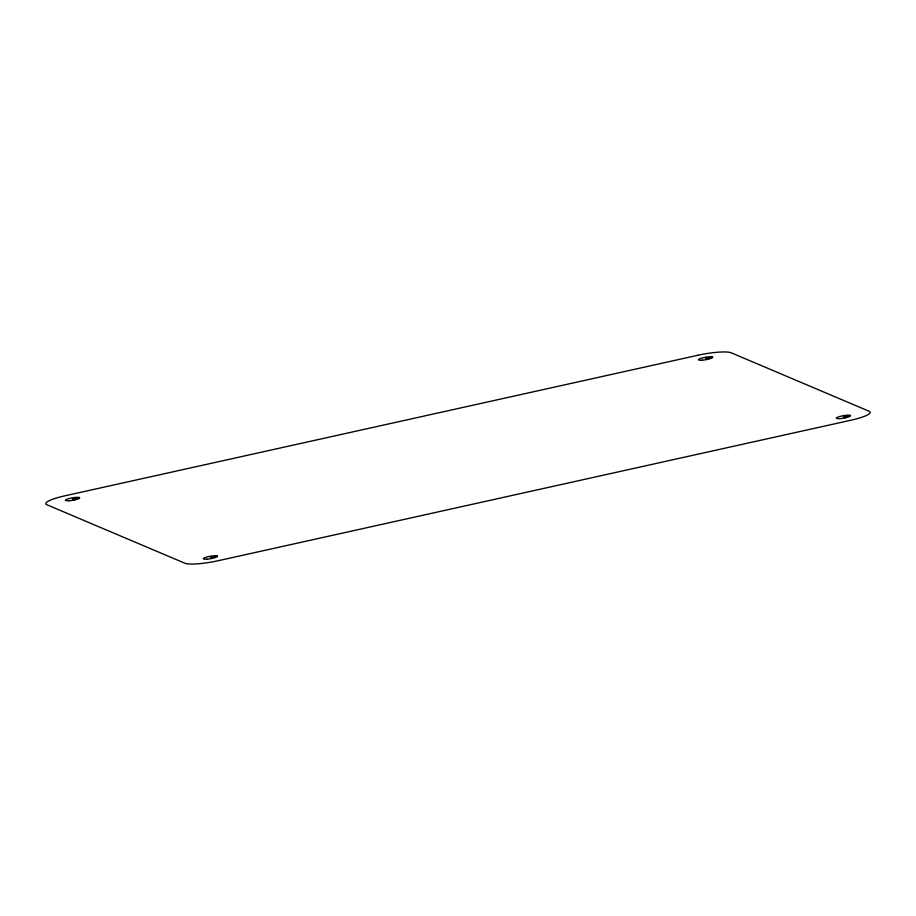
<?xml version="1.0" encoding="UTF-8"?>
<svg xmlns="http://www.w3.org/2000/svg" width="916" height="916" viewBox="0 0 916 916"><rect width="100%" height="100%" fill="white"/><g stroke="black" fill="none" stroke-linecap="round" stroke-linejoin="round"><path stroke-width="1.37" d="M79.417 497.537L72.57 499.06L74.608 499.93M712.408 356.988L705.56 358.511L707.61 359.37M217.275 555.978L210.44 557.489L212.478 558.359M850.277 415.417L843.43 416.94L845.468 417.799M697.9 355.259L64.91 495.819A27.171 4.672 -9.9 0 0 46.911 504.762L184.78 563.191A27.171 4.672 -9.9 0 0 218.1 560.741L851.09 420.181A27.171 4.672 -9.9 0 0 869.089 411.238L731.22 352.809A27.171 4.672 -9.9 0 0 697.9 355.259M207.039 559.184A7.248 1.248 -9.9 0 0 217.573 556.252A7.248 1.248 -9.9 0 0 206.695 557.054A7.248 1.248 -9.9 0 0 207.039 559.184M840.041 418.623A7.248 1.248 -9.9 0 0 850.563 415.692A7.248 1.248 -9.9 0 0 839.686 416.494A7.248 1.248 -9.9 0 0 840.041 418.623M702.171 360.194A7.248 1.248 -9.9 0 0 712.705 357.263A7.248 1.248 -9.9 0 0 701.816 358.064A7.248 1.248 -9.9 0 0 702.171 360.194M69.181 500.743A7.248 1.248 -9.9 0 0 79.703 497.823A7.248 1.248 -9.9 0 0 68.826 498.613A7.248 1.248 -9.9 0 0 69.181 500.743"/></g></svg>
